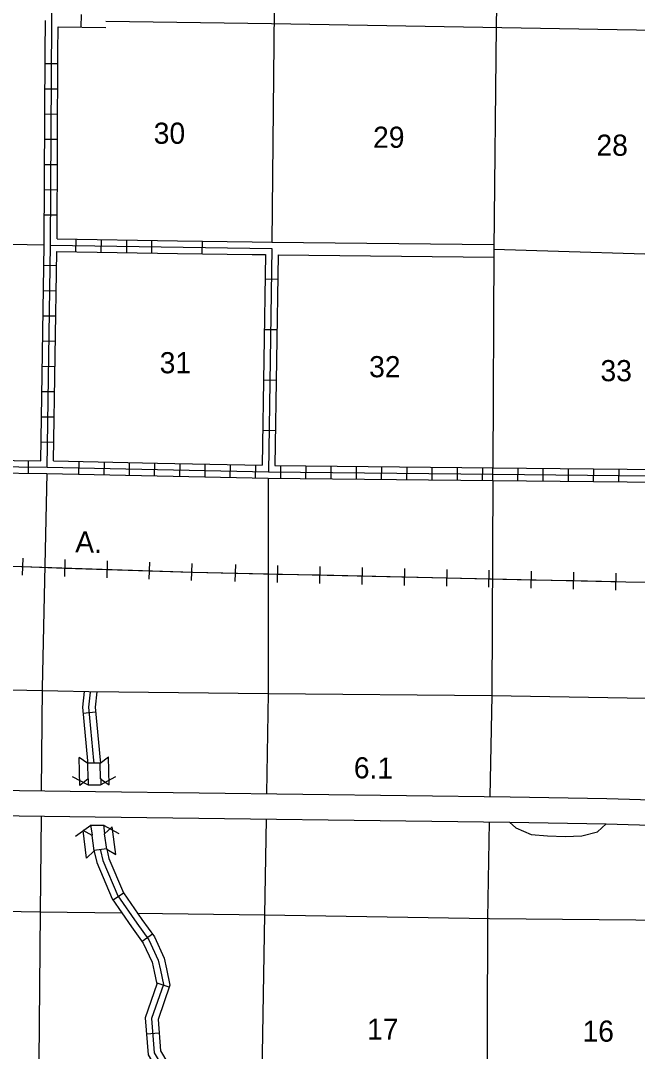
# Model space of a CAD drawing. Extents: x 1172052 to 1638052, y 15900200 to 16275684.
# Drawn here: x 1311778 to 1326362, y 15948542 to 15972913 of the extents above; entities that cross this region are included whole.
import ezdxf

# ---------------------------------------------------------------- set-up
doc = ezdxf.new("R2010")
doc.units = 0
for name, color, linetype in [('L10', 7, 'Continuous'), ('L11', 7, 'Continuous'), ('L13', 7, 'Continuous'), ('L14', 7, 'Continuous'), ('L15', 7, 'Continuous'), ('L18', 7, 'Continuous'), ('L28', 7, 'Continuous'), ('L3', 7, 'Continuous'), ('L5', 7, 'Continuous'), ('L8', 7, 'Continuous'), ('L9', 7, 'Continuous')]:
    doc.layers.add(name, color=color, linetype=linetype)

msp = doc.modelspace()

# ---------------------------------------------------------------- linework, layer by layer
at = {"layer": 'L10'}
for points in [[(1317256, 15967685), (1317721, 15967678)], [(1317250, 15967385), (1317567, 15967380)]]:
    msp.add_lwpolyline(points, dxfattribs=at)
at = {"layer": 'L11'}
msp.add_line((1317867, 15967377), (1322968, 15967320), dxfattribs=at)
msp.add_lwpolyline([(1317721, 15967678), (1322970, 15967620)], dxfattribs=at)
at = {"layer": 'L13'}
msp.add_line((1322968, 15967510), (1322944, 15962336), dxfattribs=at)
for points in [[(1317823, 15977873), (1317721, 15967678)], [(1323109, 15977808), (1323025, 15972787), (1322968, 15967510)], [(1313796, 15972903), (1317712, 15972844), (1328153, 15972662)], [(1302031, 15967832), (1307145, 15967716), (1312337, 15967609)], [(1322968, 15967510), (1328068, 15967354)], [(1312400, 15962204), (1312289, 15957136), (1312266, 15954705)], [(1317635, 15962095), (1317634, 15957003), (1317593, 15954636)], [(1322943, 15962036), (1322922, 15956955), (1322874, 15954569)], [(1312261, 15954105), (1312240, 15951842), (1312191, 15946540), (1312102, 15941381)], [(1317583, 15954036), (1317544, 15951769), (1317432, 15945190)], [(1322861, 15953969), (1322815, 15951688), (1322800, 15946402), (1322800, 15946410), (1322627, 15938408)], [(1301809, 15951971), (1306953, 15951940), (1312232, 15951842), (1314182, 15951815)], [(1314533, 15951810), (1317544, 15951769), (1322865, 15951687)], [(1322865, 15951687), (1328053, 15951633), (1331781, 15951570)]]:
    msp.add_lwpolyline(points, dxfattribs=at)
at = {"layer": 'L15'}
for p, q in [((1311827, 15960204), (1311814, 15959804)), ((1312826, 15960171), (1312813, 15959772)), ((1313826, 15960139), (1313813, 15959739)), ((1314825, 15960106), (1314812, 15959707)), ((1315824, 15960074), (1315811, 15959674)), ((1316855, 15960051), (1316846, 15959651)), ((1317855, 15960028), (1317846, 15959628)), ((1318855, 15960006), (1318846, 15959606)), ((1319854, 15959984), (1319845, 15959584)), ((1320854, 15959961), (1320845, 15959561)), ((1321854, 15959939), (1321845, 15959539)), ((1322853, 15959917), (1322845, 15959517)), ((1323853, 15959894), (1323844, 15959494)), ((1324853, 15959872), (1324844, 15959472)), ((1325853, 15959850), (1325844, 15959450))]:
    msp.add_line(p, q, dxfattribs=at)
for points in [[(1310821, 15960036), (1311820, 15960004)], [(1311820, 15960004), (1312820, 15959971)], [(1312820, 15959971), (1313819, 15959939)], [(1313819, 15959939), (1314819, 15959907)], [(1314818, 15959907), (1315818, 15959874)], [(1315851, 15959873), (1316851, 15959851)], [(1316851, 15959851), (1317850, 15959828)], [(1317850, 15959828), (1318850, 15959806)], [(1318850, 15959806), (1319850, 15959784)], [(1319850, 15959784), (1320850, 15959761)], [(1320850, 15959761), (1321849, 15959739)], [(1321849, 15959739), (1322849, 15959717)], [(1322849, 15959717), (1323849, 15959694)], [(1323849, 15959694), (1324848, 15959672)], [(1324848, 15959672), (1325848, 15959650)], [(1325848, 15959650), (1326090, 15959644), (1326682, 15959635), (1326847, 15959618)]]:
    msp.add_lwpolyline(points, dxfattribs=at)
at = {"layer": 'L18'}
for p, q in [((1313175, 15954831), (1313162, 15955494)), ((1313364, 15955349), (1313162, 15955494)), ((1313662, 15955355), (1313858, 15955508)), ((1313871, 15954845), (1313858, 15955508)), ((1313371, 15954984), (1313364, 15955349)), ((1313670, 15954990), (1313662, 15955355)), ((1313670, 15954990), (1313871, 15954845)), ((1313371, 15954984), (1313175, 15954831)), ((1313765, 15953682), (1313943, 15953855)), ((1314029, 15953198), (1313943, 15953855)), ((1313339, 15953108), (1313253, 15953765)), ((1313469, 15953643), (1313253, 15953765)), ((1313517, 15953281), (1313469, 15953643)), ((1313813, 15953320), (1313765, 15953682)), ((1313517, 15953281), (1313339, 15953108)), ((1313813, 15953320), (1314029, 15953198))]:
    msp.add_line(p, q, dxfattribs=at)
for points in [[(1313000, 15955040), (1313375, 15954843), (1313670, 15954846), (1314028, 15955040)], [(1313077, 15953633), (1313435, 15953891), (1313737, 15953894), (1314102, 15953693)]]:
    msp.add_lwpolyline(points, dxfattribs=at)
at = {"layer": 'L3'}
for points in [[(1300217, 15957271), (1301692, 15957231), (1302825, 15957238), (1311182, 15957097), (1313394, 15957048), (1317634, 15957003)], [(1317634, 15957003), (1322922, 15956955), (1327492, 15956878), (1328079, 15956545), (1328641, 15956203), (1329267, 15955669), (1329613, 15955389), (1333286, 15952345), (1333863, 15951920), (1334285, 15951705), (1334758, 15951523), (1336281, 15951509)], [(1323342, 15953963), (1323489, 15953824), (1323851, 15953670), (1324234, 15953636), (1324657, 15953623), (1325046, 15953636), (1325422, 15953730), (1325622, 15953922)]]:
    msp.add_lwpolyline(points, dxfattribs=at)
at = {"layer": 'L5'}
for points in [[(1313513, 15955365), (1313512, 15955421), (1313389, 15956681), (1313428, 15957032)], [(1303004, 15954851), (1311144, 15954722), (1313552, 15954687)], [(1313551, 15954687), (1323351, 15954563), (1325636, 15954521), (1326975, 15954485), (1327415, 15954434), (1328130, 15954257), (1328749, 15954030), (1329163, 15953829)], [(1302994, 15954251), (1311135, 15954122), (1313543, 15954087)], [(1313543, 15954087), (1323342, 15953963), (1325622, 15953922), (1326932, 15953886), (1327308, 15953842), (1327954, 15953683), (1328513, 15953477), (1328889, 15953294)]]:
    msp.add_lwpolyline(points, dxfattribs=at)
at = {"layer": 'L8'}
for p, q in [((1313209, 15973060), (1313205, 15972762)), ((1312663, 15972770), (1313792, 15972754)), ((1312638, 15967751), (1312660, 15972171)), ((1312359, 15971900), (1312657, 15971898)), ((1312356, 15971303), (1312655, 15971302)), ((1312353, 15970707), (1312652, 15970705)), ((1312350, 15970110), (1312649, 15970108)), ((1312347, 15969513), (1312646, 15969512)), ((1312344, 15968917), (1312643, 15968915)), ((1312341, 15968320), (1312640, 15968319)), ((1313082, 15967744), (1313078, 15967446)), ((1313682, 15967735), (1313678, 15967437)), ((1314282, 15967727), (1314278, 15967428)), ((1314875, 15967718), (1314871, 15967420)), ((1312556, 15962501), (1312635, 15967451)), ((1312330, 15967129), (1312629, 15967124)), ((1312321, 15966532), (1312619, 15966527)), ((1312311, 15965936), (1312610, 15965931)), ((1312302, 15965339), (1312600, 15965334)), ((1312292, 15964743), (1312591, 15964738)), ((1312283, 15964146), (1312581, 15964141)), ((1312273, 15963549), (1312571, 15963545)), ((1312264, 15962953), (1312562, 15962948)), ((1311960, 15962509), (1311956, 15962210)), ((1313154, 15962488), (1313148, 15962189)), ((1313750, 15962475), (1313744, 15962177)), ((1314347, 15962463), (1314341, 15962165)), ((1314943, 15962450), (1314937, 15962152)), ((1315540, 15962438), (1315534, 15962140)), ((1316136, 15962426), (1316130, 15962128)), ((1316733, 15962413), (1316726, 15962115)), ((1317329, 15962401), (1317323, 15962103)), ((1317788, 15962394), (1322945, 15962336)), ((1317924, 15962391), (1317921, 15962093)), ((1318521, 15962385), (1318517, 15962086)), ((1319117, 15962378), (1319114, 15962080)), ((1319714, 15962371), (1319710, 15962073)), ((1320310, 15962365), (1320307, 15962066)), ((1320907, 15962358), (1320904, 15962060)), ((1321503, 15962351), (1321500, 15962053)), ((1322100, 15962345), (1322097, 15962046)), ((1322696, 15962338), (1322693, 15962040)), ((1322942, 15962037), (1322945, 15962335)), ((1322945, 15962336), (1328020, 15962287)), ((1323539, 15962031), (1323541, 15962329)), ((1324135, 15962025), (1324138, 15962324)), ((1324732, 15962020), (1324735, 15962318)), ((1325328, 15962014), (1325331, 15962312)), ((1325925, 15962008), (1325928, 15962306)), ((1322942, 15962036), (1328016, 15961987))]:
    msp.add_line(p, q, dxfattribs=at)
for points in [[(1312403, 15962354), (1312487, 15967603), (1312513, 15972912)], [(1312256, 15962506), (1312337, 15967605), (1312360, 15972171)], [(1312638, 15967751), (1315486, 15967710)], [(1312487, 15967603), (1317720, 15967528), (1317636, 15962246)], [(1312635, 15967451), (1315485, 15967410)], [(1307529, 15962570), (1309726, 15962537), (1312256, 15962506)], [(1301817, 15962504), (1309724, 15962387), (1312403, 15962354), (1315011, 15962300), (1317636, 15962246), (1322943, 15962186)], [(1312556, 15962501), (1315014, 15962450), (1317488, 15962399)], [(1307526, 15962270), (1309722, 15962237), (1312401, 15962204), (1315008, 15962150), (1317633, 15962096), (1322942, 15962036)], [(1322943, 15962186), (1328168, 15962136)], [(1301846, 15959625), (1306828, 15960050), (1307262, 15960119), (1308679, 15960081), (1309170, 15960090), (1315851, 15959873)], [(1315851, 15959873), (1326090, 15959644), (1326682, 15959635), (1327331, 15959567), (1327837, 15959401), (1328226, 15959237), (1328681, 15958989), (1329102, 15958757), (1329789, 15958405), (1330177, 15958183), (1331311, 15957691), (1333686, 15957080), (1338278, 15955986), (1342165, 15955136)]]:
    msp.add_lwpolyline(points, dxfattribs=at)
at = {"layer": 'L9'}
for p, q in [((1312660, 15972171), (1312663, 15972770)), ((1316068, 15967701), (1316064, 15967403)), ((1317867, 15967377), (1317788, 15962394)), ((1317857, 15966793), (1317559, 15966798)), ((1317838, 15965600), (1317540, 15965605)), ((1317819, 15964407), (1317521, 15964412)), ((1317800, 15963214), (1317502, 15963219)), ((1313253, 15956538), (1313550, 15956567)), ((1313364, 15955362), (1313662, 15955368)), ((1313810, 15953331), (1313515, 15953292)), ((1314211, 15952286), (1313965, 15952116)), ((1314895, 15951313), (1314654, 15951138)), ((1315288, 15950057), (1315006, 15950154)), ((1315051, 15948971), (1314754, 15948947))]:
    msp.add_line(p, q, dxfattribs=at)
for points in [[(1312513, 15972912), (1312580, 15978128), (1317846, 15978028), (1320262, 15978001), (1320816, 15978268), (1321863, 15978028), (1323071, 15978002), (1328345, 15977935)], [(1312360, 15972171), (1312363, 15972913)], [(1315486, 15967710), (1317256, 15967685)], [(1315485, 15967410), (1317250, 15967385)], [(1317567, 15967380), (1317488, 15962399)], [(1313279, 15957049), (1313238, 15956682), (1313362, 15955412), (1313363, 15955362)], [(1313580, 15957046), (1313539, 15956680), (1313662, 15955429), (1313663, 15955365)], [(1313371, 15954990), (1313373, 15954846)], [(1313671, 15954993), (1313673, 15954846)], [(1313434, 15953901), (1313466, 15953653)], [(1313737, 15953898), (1313765, 15953683)], [(1313514, 15953290), (1313517, 15953266), (1313577, 15953012), (1313942, 15952148), (1314401, 15951486), (1314679, 15951101), (1314885, 15950650), (1314936, 15950432), (1314998, 15950132), (1314723, 15949337), (1314791, 15948461), (1315176, 15947817), (1315592, 15947131), (1315814, 15946516), (1316202, 15945763), (1316490, 15945300), (1317287, 15944927)], [(1313662, 15953312), (1313665, 15953293), (1313720, 15953059), (1314075, 15952221), (1314524, 15951572), (1314810, 15951177), (1315028, 15950698), (1315083, 15950464), (1315153, 15950122), (1314875, 15949317), (1314938, 15948508), (1315304, 15947894), (1315727, 15947196), (1315952, 15946576), (1316333, 15945837), (1316594, 15945417), (1317438, 15945021)], [(1313811, 15953331), (1313813, 15953320), (1313863, 15953106), (1314207, 15952293), (1314646, 15951659), (1314940, 15951252), (1315170, 15950747), (1315229, 15950496), (1315308, 15950111), (1315027, 15949298), (1315085, 15948554), (1315433, 15947971), (1315863, 15947261), (1316090, 15946636), (1316464, 15945911), (1316698, 15945534), (1317477, 15945169), (1317592, 15945160)]]:
    msp.add_lwpolyline(points, dxfattribs=at)

# ---------------------------------------------------------------- texts
at = {"layer": 'L14'}
for s, p in [('30', (1314925, 15970001)), ('29', (1320112, 15969906)), ('28', (1325394, 15969718)), ('31', (1315066, 15964575)), ('32', (1320018, 15964481)), ('33', (1325489, 15964387)), ('17', (1319971, 15948818)), ('16', (1325064, 15948771))]:
    msp.add_text(s, height=500, rotation=0, dxfattribs=at).set_placement(p)
at = {"layer": 'L15'}
msp.add_text('A.', height=500, rotation=358.7266, dxfattribs=at).set_placement((1313067, 15960341))
at = {"layer": 'L28'}
msp.add_text('6.1', height=500, rotation=359.2019, dxfattribs=at).set_placement((1319654, 15955000))

doc.saveas('drawing.dxf')
